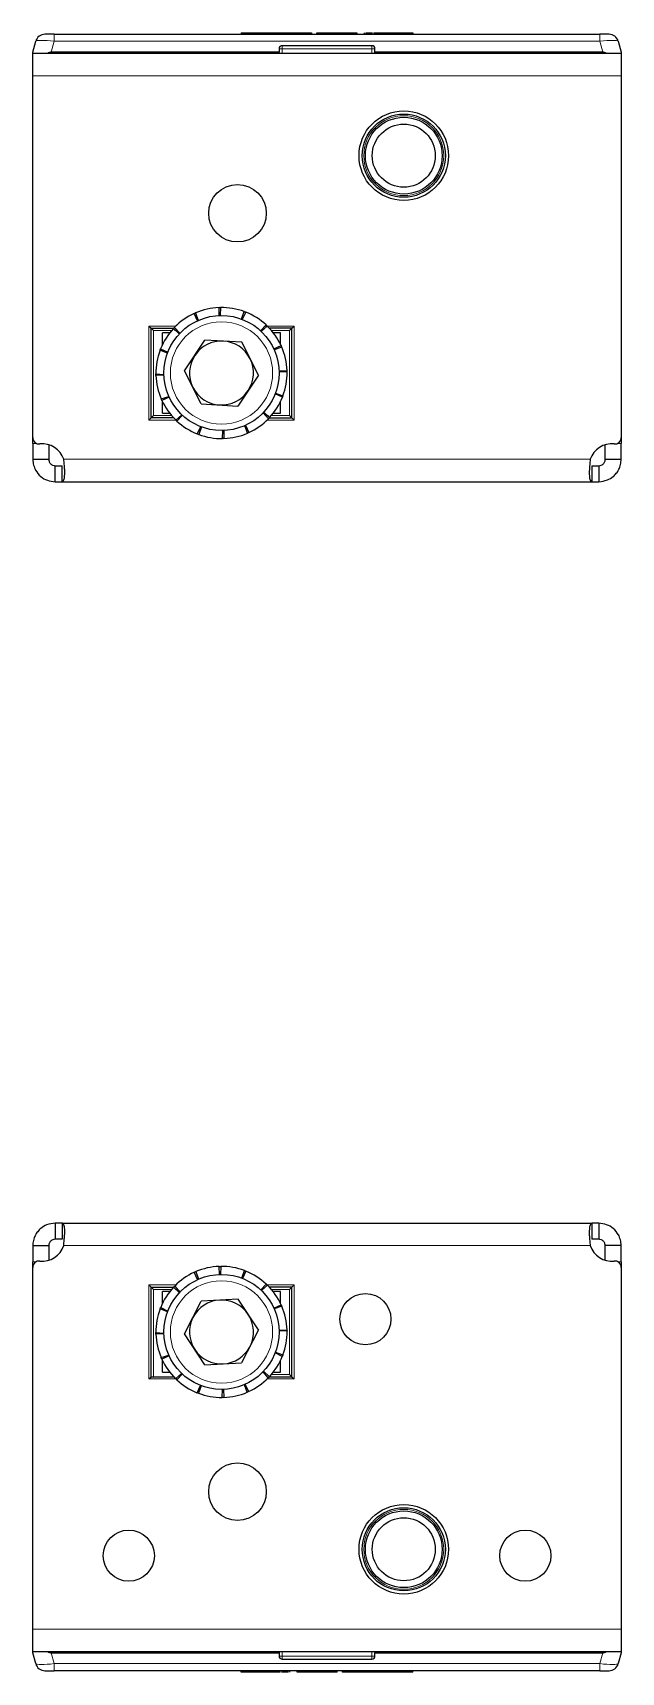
# Model space of a CAD drawing. Header units: millimetres. Extents: x 0 to 1334, y -57 to 590.
# Drawn here: x 371.4 to 463.4, y -56.9 to 199.5 of the extents above; entities that cross this region are included whole.
import ezdxf

# ---------------------------------------------------------------- set-up
doc = ezdxf.new("R2010")
doc.units = ezdxf.units.MM

msp = doc.modelspace()

# ---------------------------------------------------------------- linework, layer by layer
at = {"color": 7, "linetype": 'Continuous', "lineweight": 25}
for p, q in [((371.39, 196.49), (371.84, 198.18)), ((374.74, 199.29), (373.29, 199.29)), ((374.74, 199.29), (460.04, 199.29)), ((403.96, 199.49), (403.96, 199.29)), ((409.61, 199.49), (409.67, 199.49)), ((409.67, 199.49), (409.67, 199.29)), ((409.67, 199.49), (410.8, 199.49)), ((424.39, 197.49), (410.39, 197.49)), ((410.8, 199.49), (410.8, 199.29)), ((410.8, 199.49), (413.47, 199.49)), ((413.47, 199.49), (413.47, 199.29)), ((413.47, 199.49), (414.96, 199.49)), ((414.96, 199.49), (414.96, 199.29)), ((415.77, 199.51), (415.77, 199.29)), ((419.24, 199.49), (422.07, 199.49)), ((422.07, 199.49), (422.07, 199.29)), ((423.21, 199.49), (423.21, 199.29)), ((423.46, 199.49), (423.46, 199.29)), ((424.7, 199.49), (424.7, 199.29)), ((425.13, 199.49), (430.38, 199.49)), ((430.81, 199.49), (430.81, 199.29)), ((461.48, 199.29), (460.04, 199.29)), ((462.93, 198.18), (463.39, 196.49)), ((371.39, 196.29), (371.39, 196.49)), ((371.39, 192.79), (371.39, 196.29)), ((463.39, 196.29), (371.39, 196.29)), ((409.89, 196.49), (374.28, 196.49)), ((409.89, 196.99), (409.89, 196.49)), ((409.89, 196.29), (409.89, 196.49)), ((424.89, 196.49), (424.89, 196.99)), ((460.49, 196.49), (424.89, 196.49)), ((424.89, 196.29), (424.89, 196.49)), ((463.39, 196.49), (463.39, 196.29)), ((463.39, 196.29), (463.39, 192.79)), ((371.39, 136.19), (371.39, 192.79)), ((463.39, 192.79), (463.39, 136.19)), ((400.54, 155.28), (400.5, 156.53)), ((400.75, 156.54), (400.67, 155.28)), ((397.13, 154.46), (396.61, 155.6)), ((396.83, 155.7), (397.24, 154.52)), ((404.01, 154.73), (404.44, 155.9)), ((404.68, 155.81), (404.13, 154.68)), ((389.54, 153.64), (389.89, 153.29)), ((389.89, 139.29), (389.89, 153.29)), ((389.89, 153.29), (393.4, 153.29)), ((389.89, 153.29), (390.24, 152.94)), ((391.64, 150.7), (391.64, 152.59)), ((392.8, 152.59), (391.64, 152.59)), ((394.28, 152.4), (393.37, 153.25)), ((393.54, 153.43), (394.37, 152.5)), ((393.89, 153.04), (393.89, 152.77)), ((395.12, 146.63), (398.3, 151.45)), ((404.06, 151.11), (398.3, 151.45)), ((407, 152.89), (407.85, 153.81)), ((408.03, 153.63), (407.09, 152.8)), ((411.89, 153.29), (408.37, 153.29)), ((410.14, 152.59), (408.97, 152.59)), ((410.14, 150.7), (410.14, 152.59)), ((411.54, 152.94), (411.89, 153.29)), ((411.89, 153.29), (412.24, 153.64)), ((411.89, 139.29), (411.89, 153.29)), ((392.45, 149.41), (391.27, 149.85)), ((391.36, 150.08), (392.49, 149.53)), ((406.65, 145.95), (404.06, 151.11)), ((409.06, 150.05), (410.2, 150.57)), ((410.3, 150.34), (409.12, 149.93)), ((397.71, 141.46), (395.12, 146.63)), ((409.88, 146.63), (411.13, 146.68)), ((411.13, 146.43), (409.88, 146.5)), ((390.64, 146.15), (391.89, 146.07)), ((391.89, 145.94), (390.64, 145.9)), ((406.65, 145.95), (403.47, 141.13)), ((391.47, 142.23), (392.66, 142.64)), ((392.71, 142.53), (391.57, 142.01)), ((391.64, 139.99), (391.64, 141.87)), ((397.71, 141.46), (403.47, 141.13)), ((410.41, 142.49), (409.28, 143.04)), ((409.33, 143.16), (410.5, 142.73)), ((410.14, 139.99), (410.14, 141.87)), ((389.54, 138.94), (389.89, 139.29)), ((389.89, 139.29), (390.24, 139.64)), ((393.4, 139.29), (389.89, 139.29)), ((391.64, 139.99), (392.8, 139.99)), ((393.74, 138.94), (394.68, 139.77)), ((394.77, 139.69), (393.92, 138.77)), ((408.23, 139.14), (407.4, 140.08)), ((407.49, 140.17), (408.4, 139.32)), ((407.89, 139.54), (407.89, 139.8)), ((408.37, 139.29), (411.89, 139.29)), ((408.97, 139.99), (410.14, 139.99)), ((411.54, 139.64), (411.89, 139.29)), ((411.89, 139.29), (412.24, 138.94)), ((371.39, 135.29), (371.39, 136.19)), ((397.09, 136.76), (397.64, 137.89)), ((397.76, 137.85), (397.33, 136.67)), ((401.03, 136.04), (401.1, 137.29)), ((401.23, 137.29), (401.28, 136.04)), ((404.94, 136.87), (404.53, 138.06)), ((404.64, 138.11), (405.17, 136.97)), ((463.39, 136.19), (463.39, 135.29)), ((371.39, 135.29), (371.39, 132.79)), ((373.89, 135.07), (373.89, 132.79)), ((460.89, 132.79), (460.89, 135.07)), ((463.39, 132.79), (463.39, 135.29)), ((371.39, 132.79), (373.89, 132.79)), ((374.89, 131.79), (375.97, 131.79)), ((374.89, 129.29), (374.89, 131.79)), ((375.97, 129.29), (375.97, 131.79)), ((458.8, 131.79), (458.8, 129.29)), ((458.8, 131.79), (459.89, 131.79)), ((459.89, 131.79), (459.89, 129.29)), ((460.89, 132.79), (463.39, 132.79)), ((374.89, 129.29), (375.97, 129.29)), ((375.97, 129.29), (458.8, 129.29)), ((458.8, 129.29), (459.89, 129.29)), ((374.89, 13.29), (374.89, 10.79)), ((375.97, 13.29), (374.89, 13.29)), ((375.97, 13.29), (458.8, 13.29)), ((375.97, 13.29), (375.97, 10.79)), ((458.8, 13.29), (458.8, 10.79)), ((459.89, 13.29), (458.8, 13.29)), ((459.89, 13.29), (459.89, 10.79)), ((375.97, 10.79), (374.89, 10.79)), ((459.89, 10.79), (458.8, 10.79)), ((371.39, 9.79), (373.89, 9.79)), ((371.39, 9.79), (371.39, 7.28)), ((373.89, 9.79), (373.89, 7.5)), ((463.39, 9.79), (460.89, 9.79)), ((460.89, 7.5), (460.89, 9.79)), ((463.39, 7.28), (463.39, 9.79)), ((371.39, 6.39), (371.39, 7.28)), ((371.39, -50.21), (371.39, 6.39)), ((397.16, 4.48), (396.64, 5.62)), ((396.87, 5.72), (397.28, 4.53)), ((400.58, 5.28), (400.54, 6.53)), ((400.79, 6.54), (400.71, 5.29)), ((404.05, 4.71), (404.48, 5.88)), ((404.72, 5.79), (404.16, 4.67)), ((463.39, 7.28), (463.39, 6.39)), ((463.39, 6.39), (463.39, -50.21)), ((389.54, 3.64), (389.89, 3.29)), ((389.89, -10.71), (389.89, 3.29)), ((389.89, 3.29), (393.4, 3.29)), ((389.89, 3.29), (390.24, 2.94)), ((391.64, 0.7), (391.64, 2.59)), ((392.8, 2.59), (391.64, 2.59)), ((394.31, 2.43), (393.4, 3.28)), ((393.57, 3.46), (394.4, 2.52)), ((393.89, 3.04), (393.89, 2.83)), ((394.46, 2.59), (394.14, 2.59)), ((407.03, 2.86), (407.88, 3.78)), ((408.06, 3.6), (407.12, 2.78)), ((411.89, 3.29), (408.37, 3.29)), ((410.14, 2.59), (408.97, 2.59)), ((410.14, 0.7), (410.14, 2.59)), ((411.54, 2.94), (411.89, 3.29)), ((411.89, 3.29), (412.24, 3.64)), ((411.89, -10.71), (411.89, 3.29)), ((391.38, 0.12), (392.5, -0.44)), ((395.12, -4.03), (397.73, 1.12)), ((403.49, 1.44), (397.73, 1.12)), ((406.65, -3.4), (403.49, 1.44)), ((409.08, 0.01), (410.22, 0.53)), ((410.32, 0.3), (409.13, -0.1)), ((392.46, -0.55), (391.29, -0.12)), ((390.64, -3.81), (391.89, -3.89)), ((391.89, -4.02), (390.64, -4.06)), ((398.28, -8.86), (395.12, -4.03)), ((406.65, -3.4), (404.04, -8.55)), ((409.88, -3.41), (411.13, -3.36)), ((411.14, -3.61), (409.88, -3.53)), ((391.45, -7.73), (392.64, -7.32)), ((392.69, -7.44), (391.56, -7.96)), ((410.39, -7.54), (409.27, -6.99)), ((409.31, -6.87), (410.48, -7.31)), ((391.64, -10.01), (391.64, -8.13)), ((391.64, -10.01), (392.8, -10.01)), ((393.71, -11.03), (394.65, -10.2)), ((398.28, -8.86), (404.04, -8.55)), ((407.31, -10.01), (407.63, -10.01)), ((408.2, -10.89), (407.38, -9.95)), ((407.46, -9.86), (408.38, -10.71)), ((408.97, -10.01), (410.14, -10.01)), ((410.14, -10.01), (410.14, -8.13)), ((389.54, -11.06), (389.89, -10.71)), ((389.89, -10.71), (393.4, -10.71)), ((394.74, -10.29), (393.89, -11.2)), ((397.06, -13.22), (397.61, -12.1)), ((397.73, -12.14), (397.29, -13.31)), ((400.99, -13.96), (401.07, -12.71)), ((401.19, -12.71), (401.23, -13.96)), ((404.9, -13.14), (404.5, -11.96)), ((404.61, -11.91), (405.13, -13.04)), ((408.37, -10.71), (411.89, -10.71)), ((411.54, -10.36), (411.89, -10.71)), ((411.89, -10.71), (412.24, -11.06)), ((371.39, -53.71), (371.39, -50.21)), ((463.39, -50.21), (463.39, -53.71)), ((371.39, -53.91), (371.39, -53.71)), ((371.39, -53.71), (463.39, -53.71)), ((409.89, -53.71), (409.89, -53.91)), ((424.89, -53.71), (424.89, -53.91)), ((463.39, -53.71), (463.39, -53.91)), ((371.84, -55.6), (371.39, -53.91)), ((374.28, -53.91), (409.89, -53.91)), ((409.89, -53.91), (409.89, -54.41)), ((410.39, -54.91), (424.39, -54.91)), ((424.89, -54.41), (424.89, -53.91)), ((424.89, -53.91), (460.49, -53.91)), ((463.39, -53.91), (462.93, -55.6)), ((373.29, -56.71), (374.74, -56.71)), ((460.04, -56.71), (374.74, -56.71)), ((403.96, -56.91), (403.96, -56.71)), ((409.64, -56.91), (404.39, -56.91)), ((410.07, -56.91), (410.07, -56.71)), ((411.31, -56.91), (411.31, -56.71)), ((411.56, -56.91), (411.56, -56.71)), ((412.7, -56.91), (412.7, -56.71)), ((415.53, -56.91), (412.7, -56.91)), ((419, -56.94), (419, -56.71)), ((419.81, -56.91), (419.81, -56.71)), ((421.3, -56.91), (419.81, -56.91)), ((421.3, -56.91), (421.3, -56.71)), ((423.97, -56.91), (421.3, -56.91)), ((423.97, -56.91), (423.97, -56.71)), ((425.1, -56.91), (423.97, -56.91)), ((425.1, -56.91), (425.1, -56.71)), ((425.16, -56.91), (425.1, -56.91)), ((430.81, -56.91), (430.81, -56.71)), ((460.04, -56.71), (461.48, -56.71))]:
    msp.add_line(p, q, dxfattribs=at)
at = {"color": 8, "linetype": 'Continuous', "lineweight": 18}
for p, q in [((374.74, 198.18), (374.28, 196.49)), ((374.74, 199.29), (374.74, 198.18)), ((460.04, 198.18), (374.74, 198.18)), ((406.07, 199.49), (406.07, 199.29)), ((410.39, 196.99), (410.39, 197.49)), ((416.88, 199.49), (416.88, 199.29)), ((419.24, 199.49), (419.24, 199.29)), ((424.39, 196.99), (424.39, 197.49)), ((425.13, 199.49), (425.13, 199.29)), ((430.38, 199.49), (430.38, 199.29)), ((460.04, 198.18), (460.04, 199.29)), ((460.49, 196.49), (460.04, 198.18)), ((410.39, 196.99), (409.89, 196.99)), ((424.39, 196.99), (410.39, 196.99)), ((410.39, 196.99), (410.39, 196.29)), ((424.39, 196.99), (424.89, 196.99)), ((424.39, 196.29), (424.39, 196.99)), ((463.39, 192.79), (371.39, 192.79)), ((389.54, 138.94), (389.54, 153.64)), ((389.54, 153.64), (393.74, 153.64)), ((393.09, 152.94), (390.24, 152.94)), ((390.24, 152.94), (390.24, 139.64)), ((407.7, 153.64), (412.24, 153.64)), ((411.54, 152.94), (408.69, 152.94)), ((411.54, 139.64), (411.54, 152.94)), ((412.24, 153.64), (412.24, 138.94)), ((394.08, 138.94), (389.54, 138.94)), ((390.24, 139.64), (393.09, 139.64)), ((412.24, 138.94), (408.03, 138.94)), ((408.69, 139.64), (411.54, 139.64)), ((371.95, 135.29), (371.39, 135.29)), ((463.39, 135.29), (462.83, 135.29)), ((458.55, 132.79), (376.22, 132.79)), ((376.22, 9.79), (458.55, 9.79)), ((371.39, 7.28), (371.95, 7.28)), ((462.83, 7.28), (463.39, 7.28)), ((389.54, 3.64), (393.74, 3.64)), ((389.54, -11.06), (389.54, 3.64)), ((393.09, 2.94), (390.24, 2.94)), ((390.24, 2.94), (390.24, -10.71)), ((407.75, 3.64), (412.24, 3.64)), ((411.54, 2.94), (408.69, 2.94)), ((411.54, -10.36), (411.54, 2.94)), ((412.24, 3.64), (412.24, -11.06)), ((394.02, -11.06), (389.54, -11.06)), ((412.24, -11.06), (408.03, -11.06)), ((408.69, -10.36), (411.54, -10.36)), ((371.39, -50.21), (463.39, -50.21)), ((410.39, -53.71), (410.39, -54.41)), ((424.39, -54.41), (424.39, -53.71)), ((374.28, -53.91), (374.74, -55.6)), ((374.74, -55.6), (460.04, -55.6)), ((374.74, -55.6), (374.74, -56.71)), ((410.39, -54.41), (409.89, -54.41)), ((410.39, -54.41), (410.39, -54.91)), ((410.39, -54.41), (424.39, -54.41)), ((424.39, -54.41), (424.39, -54.91)), ((424.39, -54.41), (424.89, -54.41)), ((460.04, -55.6), (460.49, -53.91)), ((460.04, -56.71), (460.04, -55.6)), ((404.39, -56.91), (404.39, -56.71)), ((409.64, -56.91), (409.64, -56.71)), ((415.53, -56.91), (415.53, -56.71)), ((417.89, -56.91), (417.89, -56.71)), ((428.7, -56.91), (428.7, -56.71))]:
    msp.add_line(p, q, dxfattribs=at)
at = {"color": 7, "linetype": 'Continuous', "lineweight": 25}
for centre, radius in [((429.39, 180.29), 7), ((429.39, 180.29), 6.5), ((429.39, 180.29), 6), ((429.39, 180.29), 4.93), ((403.39, 171.29), 4.5), ((400.89, 146.29), 9), ((400.89, -3.71), 9), ((423.39, -1.71), 4), ((403.39, -28.71), 4.5), ((429.39, -37.71), 7), ((429.39, -37.71), 6.5), ((429.39, -37.71), 6), ((429.39, -37.71), 4.93), ((386.39, -38.71), 4), ((448.39, -38.71), 4)]:
    msp.add_circle(centre, radius, dxfattribs=at)
at = {"color": 8, "linetype": 'Continuous', "lineweight": 18}
for centre, radius in [((429.39, 180.29), 6.25), ((400.89, 146.29), 8), ((400.89, -3.71), 8), ((429.39, -37.71), 6.25)]:
    msp.add_circle(centre, radius, dxfattribs=at)
at = {"color": 7, "linetype": 'Continuous', "lineweight": 25}
for centre, radius, start, end in [((373.29, 197.79), 1.5, 90, 165), ((410.39, 196.99), 0.5, 90, 180), ((424.39, 196.99), 0.5, 0, 90), ((461.48, 197.79), 1.5, 15, 90), ((400.89, 146.29), 10.25, 92.1828, 113.2869), ((400.89, 146.29), 10.25, 69.6828, 90.7869), ((400.89, 146.29), 10.25, 114.6828, 135.7869), ((400.89, 146.29), 10.25, 47.1828, 68.2869), ((400.89, 146.29), 10.25, 137.1828, 158.2869), ((400.89, 146.29), 10.25, 24.6828, 45.7869), ((400.89, 146.29), 10.25, 159.6828, 180.7869), ((400.89, 146.29), 5, 146.6352, 206.6352), ((400.89, 146.29), 5, 86.6352, 146.6352), ((400.89, 146.29), 5, 26.6352, 86.6352), ((400.89, 146.29), 10.25, 2.1828, 23.2869), ((400.89, 146.29), 5, 326.6352, 26.6352), ((400.89, 146.29), 10.25, 339.6828, 0.7869), ((400.89, 146.29), 10.25, 182.1828, 203.2869), ((400.89, 146.29), 5, 206.6352, 266.6352), ((400.89, 146.29), 10.25, 204.6828, 225.7869), ((400.89, 146.29), 5, 266.6352, 326.6352), ((400.89, 146.29), 10.25, 317.1828, 338.2869), ((400.89, 146.29), 10.25, 227.1828, 248.2869), ((400.89, 146.29), 10.25, 294.6828, 315.7869), ((372.39, 136.19), 1, 180, 276.3794), ((400.89, 146.29), 10.25, 249.6828, 270.7869), ((400.89, 146.29), 10.25, 272.1828, 293.2869), ((462.39, 136.19), 1, 263.6206, 0), ((372.89, 131.72), 3.5, 17.8253, 96.3794), ((461.89, 131.72), 3.5, 83.6206, 162.1747), ((372.89, 10.86), 3.5, 263.6206, 342.1747), ((461.89, 10.86), 3.5, 197.8253, 276.3794), ((372.39, 6.39), 1, 83.6206, 180), ((400.89, -3.71), 10.25, 114.4505, 135.5546), ((400.89, -3.71), 10.25, 91.9505, 113.0546), ((400.89, -3.71), 10.25, 69.4505, 90.5546), ((400.89, -3.71), 10.25, 46.9505, 68.0546), ((462.39, 6.39), 1, 360, 96.3794), ((400.89, -3.71), 10.25, 136.9505, 158.0546), ((400.89, -3.71), 10.25, 24.4505, 45.5546), ((400.89, -3.71), 5, 93.1455, 153.1455), ((400.89, -3.71), 5, 33.1455, 93.1455), ((400.89, -3.71), 10.25, 1.9505, 23.0546), ((400.89, -3.71), 10.25, 159.4505, 180.5546), ((400.89, -3.71), 5, 153.1455, 213.1455), ((400.89, -3.71), 5, 333.1455, 33.1455), ((400.89, -3.71), 10.25, 181.9505, 203.0546), ((400.89, -3.71), 10.25, 339.4505, 0.5546), ((400.89, -3.71), 5, 213.1455, 273.1455), ((400.89, -3.71), 5, 273.1455, 333.1455), ((400.89, -3.71), 10.25, 316.9505, 338.0546), ((400.89, -3.71), 10.25, 204.4505, 225.5546), ((400.89, -3.71), 10.25, 226.9505, 248.0546), ((400.89, -3.71), 10.25, 294.4505, 315.5546), ((400.89, -3.71), 10.25, 249.4505, 270.5546), ((400.89, -3.71), 10.25, 271.9505, 293.0546), ((373.29, -55.21), 1.5, 195, 270), ((410.39, -54.41), 0.5, 180, 270), ((424.39, -54.41), 0.5, 270, 0), ((461.48, -55.21), 1.5, 270, 345)]:
    msp.add_arc(centre, radius, start, end, dxfattribs=at)
at = {"color": 8, "linetype": 'Continuous', "lineweight": 18}
for centre, major_axis, start_param, end_param in [((374.84, 197.79), (3, -0.38), 1.621093, 3.124852), ((459.93, 197.79), (3, 0.38), 0.016741, 1.520499), ((374.84, -55.21), (3, 0.38), 3.158333, 4.662092), ((459.93, -55.21), (3, -0.38), 4.762686, 6.266445)]:
    msp.add_ellipse(centre, major_axis=major_axis, ratio=0.123038, start_param=start_param, end_param=end_param, dxfattribs=at)
at = {"color": 7, "linetype": 'Continuous', "lineweight": 25}
for centre, major_axis, start_param, end_param in [((371.39, 184.9), (3.1, 11.57), 0.067037, 0.253072), ((463.39, 184.9), (-3.1, 11.57), 6.030113, 6.216148), ((371.39, -42.32), (3.1, -11.57), 6.030113, 6.216148), ((463.39, -42.32), (-3.1, -11.57), 0.067037, 0.253072)]:
    msp.add_ellipse(centre, major_axis=major_axis, ratio=0.250563, start_param=start_param, end_param=end_param, dxfattribs=at)
for points, knots in [([(403.96, 199.49), (404.33, 199.49), (405.02, 199.49), (405.74, 199.49), (406.07, 199.49)], [0, 0, 0, 0, 0.5368, 1, 1, 1, 1]), ([(406.07, 199.49), (406.57, 199.49), (407.51, 199.49), (408.7, 199.49), (409.42, 199.49), (409.6, 199.49), (409.61, 199.49)], [0, 0, 0, 0, 0.3819835, 0.7133523, 0.984017, 1, 1, 1, 1]), ([(415.79, 199.49), (415.78, 199.49), (415.76, 199.49), (415.91, 199.49), (416.28, 199.49), (416.67, 199.49), (416.88, 199.49)], [0, 0, 0, 0, 0.061615, 0.333035, 0.637399, 1, 1, 1, 1]), ([(416.88, 199.49), (417.04, 199.49), (417.4, 199.49), (418.2, 199.49), (418.83, 199.49), (419.24, 199.49)], [0, 0, 0, 0, 0.216742, 0.489643, 1, 1, 1, 1]), ([(423.46, 199.49), (423.52, 199.49), (423.62, 199.49), (423.93, 199.49), (424.21, 199.49), (424.41, 199.49), (424.48, 199.49)], [0, 0, 0, 0, 0.255277, 0.538303, 0.854078, 1, 1, 1, 1]), ([(423.64, 199.49), (423.75, 199.49), (424, 199.49), (424.3, 199.49), (424.48, 199.49), (424.48, 199.49)], [0, 0, 0, 0, 0.466249, 0.997338, 1, 1, 1, 1]), ([(424.7, 199.49), (424.71, 199.49), (424.72, 199.49), (424.84, 199.49), (424.98, 199.49), (425.08, 199.49), (425.13, 199.49)], [0, 0, 0, 0, 0.285248, 0.560563, 0.777151, 1, 1, 1, 1]), ([(430.38, 199.49), (430.44, 199.49), (430.57, 199.49), (430.71, 199.49), (430.8, 199.49), (430.81, 199.49), (430.81, 199.49)], [0, 0, 0, 0, 0.281303, 0.555629, 0.773878, 1, 1, 1, 1]), ([(400.5, 156.53), (400.54, 156.53), (400.6, 156.53), (400.68, 156.53), (400.72, 156.54), (400.75, 156.54)], [0, 0, 0, 0, 0.4999808, 0.7499881, 1, 1, 1, 1]), ([(396.61, 155.6), (396.64, 155.62), (396.7, 155.64), (396.78, 155.68), (396.81, 155.69), (396.83, 155.7)], [0, 0, 0, 0, 0.499981, 0.749988, 1, 1, 1, 1]), ([(404.44, 155.9), (404.48, 155.88), (404.54, 155.86), (404.62, 155.83), (404.66, 155.82), (404.68, 155.81)], [0, 0, 0, 0, 0.499981, 0.749988, 1, 1, 1, 1]), ([(393.37, 153.25), (393.4, 153.28), (393.44, 153.33), (393.5, 153.39), (393.52, 153.42), (393.54, 153.43)], [0, 0, 0, 0, 0.499981, 0.749988, 1, 1, 1, 1]), ([(407.85, 153.81), (407.88, 153.78), (407.93, 153.73), (407.99, 153.68), (408.02, 153.65), (408.03, 153.63)], [0, 0, 0, 0, 0.499981, 0.749988, 1, 1, 1, 1]), ([(391.27, 149.85), (391.29, 149.88), (391.31, 149.94), (391.34, 150.02), (391.36, 150.06), (391.36, 150.08)], [0, 0, 0, 0, 0.499981, 0.749988, 1, 1, 1, 1]), ([(410.2, 150.57), (410.22, 150.53), (410.24, 150.47), (410.28, 150.4), (410.29, 150.36), (410.3, 150.34)], [0, 0, 0, 0, 0.499981, 0.749988, 1, 1, 1, 1]), ([(411.13, 146.68), (411.13, 146.64), (411.13, 146.57), (411.13, 146.49), (411.13, 146.45), (411.13, 146.43)], [0, 0, 0, 0, 0.4999808, 0.7499881, 1, 1, 1, 1]), ([(390.64, 145.9), (390.64, 145.94), (390.64, 146), (390.64, 146.08), (390.64, 146.13), (390.64, 146.15)], [0, 0, 0, 0, 0.4999808, 0.7499881, 1, 1, 1, 1]), ([(391.57, 142.01), (391.56, 142.04), (391.53, 142.1), (391.5, 142.18), (391.48, 142.22), (391.47, 142.23)], [0, 0, 0, 0, 0.499981, 0.749988, 1, 1, 1, 1]), ([(410.5, 142.73), (410.48, 142.69), (410.46, 142.63), (410.43, 142.55), (410.42, 142.51), (410.41, 142.49)], [0, 0, 0, 0, 0.499981, 0.749988, 1, 1, 1, 1]), ([(393.92, 138.77), (393.89, 138.8), (393.84, 138.84), (393.78, 138.9), (393.75, 138.93), (393.74, 138.94)], [0, 0, 0, 0, 0.499981, 0.749988, 1, 1, 1, 1]), ([(408.4, 139.32), (408.38, 139.29), (408.33, 139.24), (408.28, 139.18), (408.25, 139.15), (408.23, 139.14)], [0, 0, 0, 0, 0.499981, 0.749988, 1, 1, 1, 1]), ([(397.33, 136.67), (397.29, 136.69), (397.23, 136.71), (397.15, 136.74), (397.11, 136.76), (397.09, 136.76)], [0, 0, 0, 0, 0.499981, 0.749988, 1, 1, 1, 1]), ([(401.28, 136.04), (401.23, 136.04), (401.17, 136.04), (401.09, 136.04), (401.05, 136.04), (401.03, 136.04)], [0, 0, 0, 0, 0.499981, 0.749988, 1, 1, 1, 1]), ([(405.17, 136.97), (405.13, 136.96), (405.07, 136.93), (405, 136.9), (404.96, 136.88), (404.94, 136.87)], [0, 0, 0, 0, 0.499981, 0.749988, 1, 1, 1, 1]), ([(371.39, 132.79), (371.41, 132.47), (371.46, 131.88), (371.86, 130.94), (372.57, 130.07), (373.67, 129.41), (374.47, 129.33), (374.89, 129.29)], [0, 0, 0, 0, 0.17084, 0.319217, 0.548103, 0.767822, 1, 1, 1, 1]), ([(373.89, 132.79), (373.89, 132.7), (373.91, 132.53), (374, 132.31), (374.11, 132.14), (374.24, 132.01), (374.38, 131.92), (374.61, 131.81), (374.77, 131.8), (374.89, 131.79)], [0, 0, 0, 0, 0.154359, 0.287283, 0.400435, 0.496544, 0.604314, 0.723151, 1, 1, 1, 1]), ([(375.97, 129.29), (376.03, 129.3), (376.13, 129.34), (376.27, 129.62), (376.37, 130.08), (376.39, 130.71), (376.37, 131.32), (376.32, 132.03), (376.25, 132.53), (376.22, 132.79)], [0, 0, 0, 0, 0.144067, 0.271276, 0.474907, 0.597997, 0.726338, 0.860245, 1, 1, 1, 1]), ([(458.55, 132.79), (458.52, 132.49), (458.47, 131.94), (458.4, 131.04), (458.38, 130.16), (458.51, 129.43), (458.7, 129.34), (458.8, 129.29)], [0, 0, 0, 0, 0.16069, 0.301312, 0.521951, 0.753573, 1, 1, 1, 1]), ([(459.89, 131.79), (460.01, 131.8), (460.23, 131.82), (460.49, 131.98), (460.67, 132.16), (460.79, 132.34), (460.87, 132.56), (460.88, 132.71), (460.89, 132.79)], [0, 0, 0, 0, 0.296302, 0.497469, 0.615497, 0.73607, 0.863114, 1, 1, 1, 1]), ([(459.89, 129.29), (460.34, 129.34), (461.15, 129.43), (462.06, 130), (462.65, 130.6), (463.05, 131.23), (463.33, 131.97), (463.37, 132.51), (463.39, 132.79)], [0, 0, 0, 0, 0.254149, 0.448213, 0.574908, 0.708872, 0.850468, 1, 1, 1, 1]), ([(374.89, 13.29), (374.43, 13.24), (373.62, 13.15), (372.71, 12.58), (372.12, 11.98), (371.72, 11.35), (371.44, 10.6), (371.4, 10.06), (371.39, 9.79)], [0, 0, 0, 0, 0.254149, 0.448213, 0.574908, 0.708872, 0.850468, 1, 1, 1, 1]), ([(376.22, 9.79), (376.25, 10.08), (376.3, 10.63), (376.37, 11.54), (376.4, 12.42), (376.26, 13.14), (376.07, 13.24), (375.97, 13.29)], [0, 0, 0, 0, 0.16069, 0.301312, 0.521951, 0.753573, 1, 1, 1, 1]), ([(458.8, 13.29), (458.75, 13.27), (458.65, 13.24), (458.5, 12.95), (458.4, 12.49), (458.38, 11.86), (458.4, 11.25), (458.46, 10.54), (458.52, 10.04), (458.55, 9.79)], [0, 0, 0, 0, 0.144067, 0.271276, 0.474907, 0.597997, 0.726338, 0.860245, 1, 1, 1, 1]), ([(463.39, 9.79), (463.36, 10.1), (463.31, 10.69), (462.92, 11.64), (462.2, 12.51), (461.11, 13.16), (460.3, 13.24), (459.89, 13.29)], [0, 0, 0, 0, 0.17084, 0.319217, 0.548103, 0.767822, 1, 1, 1, 1]), ([(374.89, 10.79), (374.76, 10.77), (374.55, 10.75), (374.28, 10.59), (374.1, 10.42), (373.98, 10.23), (373.9, 10.02), (373.89, 9.87), (373.89, 9.79)], [0, 0, 0, 0, 0.296302, 0.497469, 0.615497, 0.73607, 0.863114, 1, 1, 1, 1]), ([(460.89, 9.79), (460.88, 9.88), (460.87, 10.04), (460.77, 10.27), (460.66, 10.43), (460.53, 10.56), (460.39, 10.66), (460.16, 10.76), (460, 10.78), (459.89, 10.79)], [0, 0, 0, 0, 0.154359, 0.287283, 0.400435, 0.496544, 0.604314, 0.723151, 1, 1, 1, 1]), ([(396.64, 5.62), (396.68, 5.63), (396.74, 5.66), (396.81, 5.69), (396.85, 5.71), (396.87, 5.72)], [0, 0, 0, 0, 0.499981, 0.749988, 1, 1, 1, 1]), ([(400.54, 6.53), (400.58, 6.53), (400.64, 6.53), (400.72, 6.54), (400.77, 6.54), (400.79, 6.54)], [0, 0, 0, 0, 0.499981, 0.749988, 1, 1, 1, 1]), ([(404.48, 5.88), (404.52, 5.87), (404.58, 5.85), (404.66, 5.82), (404.7, 5.8), (404.72, 5.79)], [0, 0, 0, 0, 0.499981, 0.749988, 1, 1, 1, 1]), ([(393.4, 3.28), (393.42, 3.31), (393.47, 3.36), (393.52, 3.42), (393.55, 3.45), (393.57, 3.46)], [0, 0, 0, 0, 0.499981, 0.749988, 1, 1, 1, 1]), ([(407.88, 3.78), (407.91, 3.75), (407.96, 3.71), (408.02, 3.65), (408.05, 3.62), (408.06, 3.6)], [0, 0, 0, 0, 0.499981, 0.749988, 1, 1, 1, 1]), ([(391.29, -0.12), (391.3, -0.08), (391.32, -0.02), (391.36, 0.06), (391.37, 0.1), (391.38, 0.12)], [0, 0, 0, 0, 0.499981, 0.749988, 1, 1, 1, 1]), ([(410.22, 0.53), (410.23, 0.49), (410.26, 0.43), (410.29, 0.36), (410.31, 0.32), (410.32, 0.3)], [0, 0, 0, 0, 0.499981, 0.749988, 1, 1, 1, 1]), ([(390.64, -4.06), (390.64, -4.02), (390.64, -3.96), (390.64, -3.87), (390.64, -3.83), (390.64, -3.81)], [0, 0, 0, 0, 0.499981, 0.749988, 1, 1, 1, 1]), ([(411.13, -3.36), (411.13, -3.41), (411.13, -3.47), (411.13, -3.55), (411.14, -3.59), (411.14, -3.61)], [0, 0, 0, 0, 0.499981, 0.749988, 1, 1, 1, 1]), ([(410.48, -7.31), (410.47, -7.35), (410.45, -7.41), (410.42, -7.49), (410.4, -7.52), (410.39, -7.54)], [0, 0, 0, 0, 0.499981, 0.749988, 1, 1, 1, 1]), ([(391.56, -7.96), (391.54, -7.92), (391.51, -7.86), (391.48, -7.78), (391.46, -7.75), (391.45, -7.73)], [0, 0, 0, 0, 0.499981, 0.749988, 1, 1, 1, 1]), ([(393.89, -11.2), (393.86, -11.17), (393.81, -11.13), (393.75, -11.07), (393.72, -11.05), (393.71, -11.03)], [0, 0, 0, 0, 0.499981, 0.749988, 1, 1, 1, 1]), ([(408.38, -10.71), (408.35, -10.74), (408.3, -10.79), (408.25, -10.85), (408.22, -10.88), (408.2, -10.89)], [0, 0, 0, 0, 0.499981, 0.749988, 1, 1, 1, 1]), ([(397.29, -13.31), (397.25, -13.3), (397.19, -13.27), (397.11, -13.24), (397.07, -13.23), (397.06, -13.22)], [0, 0, 0, 0, 0.499981, 0.749988, 1, 1, 1, 1]), ([(401.23, -13.96), (401.19, -13.96), (401.13, -13.96), (401.05, -13.96), (401.01, -13.96), (400.99, -13.96)], [0, 0, 0, 0, 0.499981, 0.749988, 1, 1, 1, 1]), ([(405.13, -13.04), (405.09, -13.06), (405.03, -13.09), (404.96, -13.12), (404.92, -13.14), (404.9, -13.14)], [0, 0, 0, 0, 0.499981, 0.749988, 1, 1, 1, 1]), ([(404.39, -56.91), (404.33, -56.91), (404.2, -56.91), (404.06, -56.91), (403.97, -56.91), (403.96, -56.91), (403.96, -56.91)], [0, 0, 0, 0, 0.281303, 0.555629, 0.773878, 1, 1, 1, 1]), ([(410.07, -56.91), (410.06, -56.91), (410.05, -56.91), (409.93, -56.91), (409.79, -56.91), (409.69, -56.91), (409.64, -56.91)], [0, 0, 0, 0, 0.285248, 0.560563, 0.777151, 1, 1, 1, 1]), ([(411.31, -56.91), (411.26, -56.91), (411.15, -56.91), (410.85, -56.91), (410.56, -56.91), (410.36, -56.91), (410.29, -56.91)], [0, 0, 0, 0, 0.255277, 0.538303, 0.854078, 1, 1, 1, 1]), ([(411.13, -56.91), (411.02, -56.91), (410.77, -56.91), (410.47, -56.91), (410.29, -56.91), (410.29, -56.91)], [0, 0, 0, 0, 0.466249, 0.997338, 1, 1, 1, 1]), ([(417.89, -56.91), (417.74, -56.91), (417.38, -56.91), (416.58, -56.91), (415.94, -56.91), (415.53, -56.91)], [0, 0, 0, 0, 0.216742, 0.489643, 1, 1, 1, 1]), ([(418.98, -56.91), (418.99, -56.91), (419.02, -56.91), (418.86, -56.91), (418.49, -56.91), (418.1, -56.91), (417.89, -56.91)], [0, 0, 0, 0, 0.061615, 0.333035, 0.637399, 1, 1, 1, 1]), ([(428.7, -56.91), (428.2, -56.91), (427.27, -56.91), (426.07, -56.91), (425.35, -56.91), (425.17, -56.91), (425.16, -56.91)], [0, 0, 0, 0, 0.3819835, 0.7133523, 0.984017, 1, 1, 1, 1]), ([(430.81, -56.91), (430.44, -56.91), (429.75, -56.91), (429.04, -56.91), (428.7, -56.91)], [0, 0, 0, 0, 0.5368, 1, 1, 1, 1])]:
    msp.add_open_spline(points, degree=3, knots=knots, dxfattribs=at)
at = {"color": 8, "linetype": 'Continuous', "lineweight": 18}
for points, knots in [([(393.54, 152.94), (393.57, 152.94), (393.64, 152.94), (393.72, 152.97), (393.78, 152.99), (393.83, 153.01), (393.86, 153.02), (393.88, 153.03), (393.88, 153.04), (393.89, 153.04)], [0, 0, 0, 0, 0.208592, 0.336235, 0.479855, 0.625864, 0.760785, 0.885235, 1, 1, 1, 1]), ([(407.89, 139.54), (407.89, 139.54), (407.89, 139.54), (407.91, 139.55), (407.94, 139.56), (407.99, 139.59), (408.05, 139.61), (408.13, 139.63), (408.2, 139.63), (408.24, 139.64)], [0, 0, 0, 0, 0.114765, 0.239215, 0.374136, 0.520145, 0.663765, 0.791408, 1, 1, 1, 1])]:
    msp.add_open_spline(points, degree=3, knots=knots, dxfattribs=at)

doc.saveas('drawing.dxf')
